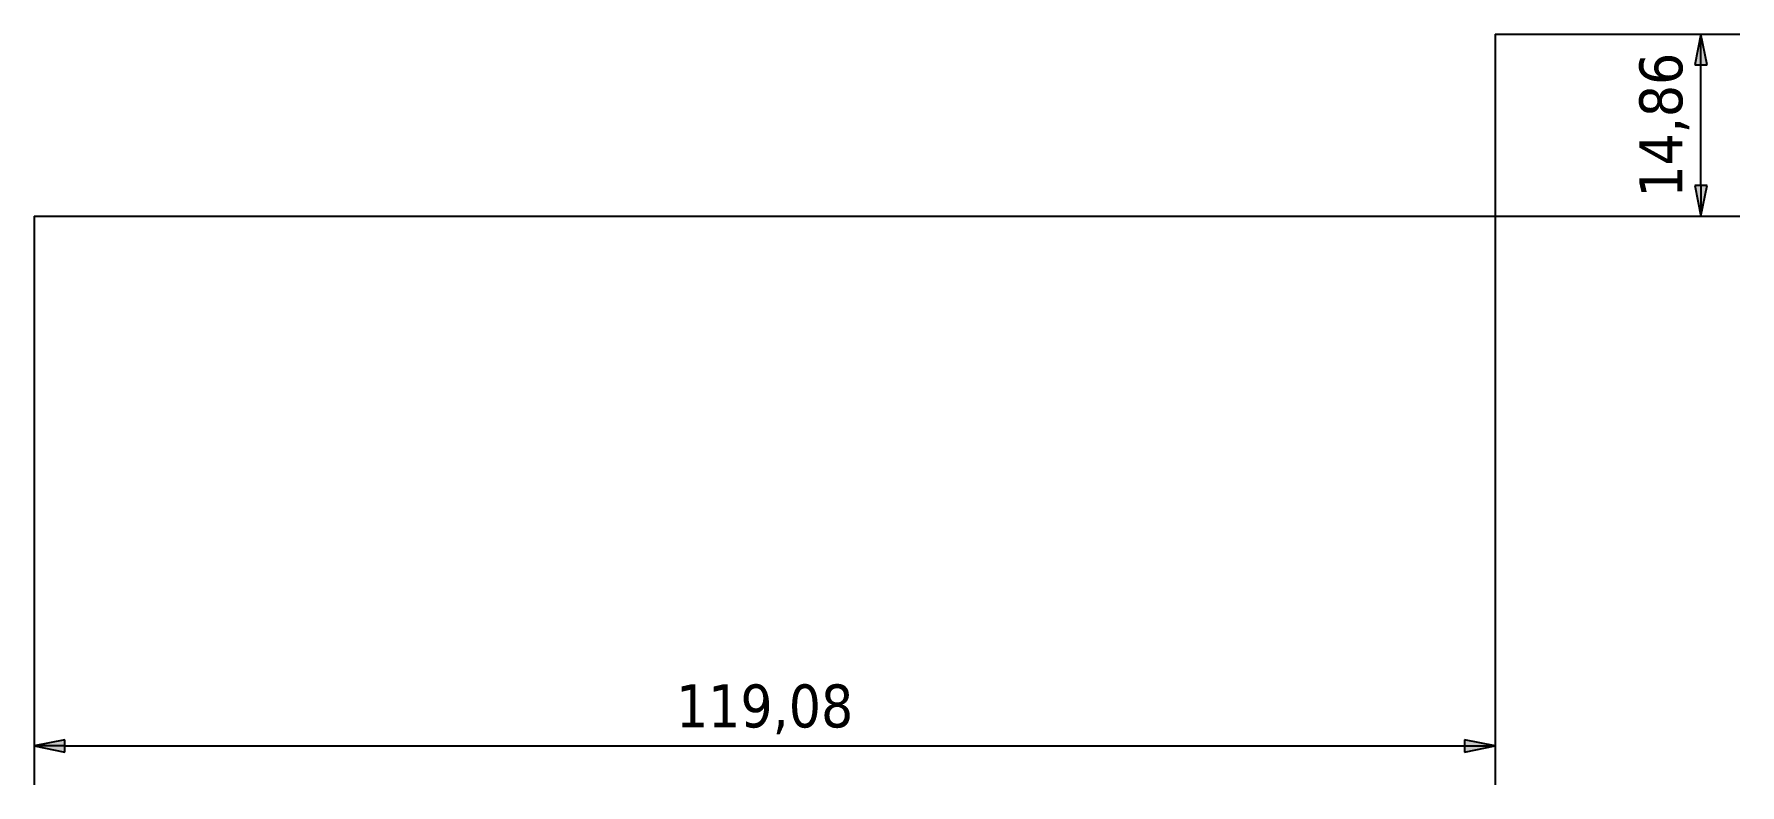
# Paper-space layout 'Sheet' of a CAD drawing. Header units: millimetres. Extents: x 64 to 203, y 151 to 212.
import ezdxf

# ---------------------------------------------------------------- set-up
doc = ezdxf.new("R2010")
doc.units = ezdxf.units.MM
doc.styles.add('Note Text (ISO)', font='tahoma.ttf')
doc.dimstyles.new('Default (ISO)$0', dxfattribs={"dimtxt": 3.5, "dimasz": 2.5, "dimexe": 3.175, "dimexo": 0, "dimgap": 0.762, "dimtad": 1, "dimzin": 0, "dimtxsty": 'Note Text (ISO)', "dimblk": 'Filled-1', "dimcen": 0.09, "dimclrd": 256, "dimclre": 256, "dimclrt": 256, "dimazin": 0, "dimtfac": 1, "dimtofl": 0, "dimtmove": 0, "dimatfit": 3, "dimfxl": 1, "dimtolj": 1, "dimtzin": 0, "dimlwd": -1, "dimlwe": -1, "dimarcsym": 0})

# ---------------------------------------------------------------- blocks, each defined once
blk = doc.blocks.new('Filled-1')
at = {"color": 0}
for p, q in [((0, 0), (-1, 0.2)), ((-1, 0.2), (-1, -0.2)), ((-1, 0), (0, 0)), ((-1, -0.2), (0, 0))]:
    blk.add_line(p, q, dxfattribs=at)
blk.add_solid([(-1, -0.2), (0, 0), (-1, 0.2)], dxfattribs=at)
blk = doc.blocks.new('*D32')
at = {"linetype": 'Continuous', "transparency": 16777216}
for p, q in [((183.038156474994, 212.2466270879515), (183.038156474994, 151.0141585714624)), ((63.96144069739117, 197.3895246543696), (63.96144069739117, 151.0141585714624)), ((66.46144069739117, 154.1891585714624), (180.538156474994, 154.1891585714624))]:
    blk.add_line(p, q, dxfattribs=at)
at = {"layer": 'Defpoints', "color": 0, "transparency": 16777216}
for p in [(183.038156474994, 212.2466270879515), (63.96144069739117, 197.3895246543696), (183.038156474994, 154.1891585714624)]:
    blk.add_point(p, dxfattribs=at)
at = {"transparency": 16777216, "xscale": 2.5, "yscale": 2.5, "zscale": 2.5, "rotation": 180}
blk.add_blockref('Filled-1', (63.96144069739117, 154.1891585714624), dxfattribs=at)
at = {"transparency": 16777216, "xscale": 2.5, "yscale": 2.5, "zscale": 2.5}
blk.add_blockref('Filled-1', (183.038156474994, 154.1891585714624), dxfattribs=at)
at = {"transparency": 16777216, "insert": (123.4997985861926, 157.1759738837525), "char_height": 3.5, "attachment_point": 5, "style": 'Note Text (ISO)'}
blk.add_mtext('\\A1;119,08', dxfattribs=at)
blk = doc.blocks.new('*D33')
at = {"linetype": 'Continuous', "transparency": 16777216}
for p, q in [((183.0381564749941, 212.2466270879516), (202.9901680505855, 212.2466270879517)), ((199.8151680505855, 199.8895246543697), (199.8151680505855, 209.7466270879517)), ((63.9614406973912, 197.3895246543697), (202.9901680505855, 197.3895246543697))]:
    blk.add_line(p, q, dxfattribs=at)
at = {"layer": 'Defpoints', "color": 0, "transparency": 16777216}
for p in [(183.0381564749941, 212.2466270879516), (199.8151680505855, 212.2466270879517), (63.9614406973912, 197.3895246543697)]:
    blk.add_point(p, dxfattribs=at)
at = {"transparency": 16777216, "xscale": 2.5, "yscale": 2.5, "zscale": 2.5}
for p, rotation in [((199.8151680505855, 212.2466270879517), 90), ((199.8151680505855, 197.3895246543697), 270)]:
    blk.add_blockref('Filled-1', p, dxfattribs=dict(at, rotation=rotation))
at = {"transparency": 16777216, "insert": (196.8283527382954, 204.8180758711606), "char_height": 3.5, "attachment_point": 5, "rotation": 90, "style": 'Note Text (ISO)'}
blk.add_mtext('\\A1;14,86', dxfattribs=at)

psp = doc.layouts.new('Sheet')

# ---------------------------------------------------------------- dimensions: what is measured, and where the dimension line sits
dim = psp.add_linear_dim(base=(183.038156474994, 154.1891585714624), p1=(63.96144069739117, 197.3895246543696), p2=(183.038156474994, 212.2466270879515), dimstyle='Default (ISO)$0')
dim.commit()
dim.dimension.update_dxf_attribs({"geometry": '*D32', "text_midpoint": (123.4997985861926, 157.1759738837525)})
dim = psp.add_linear_dim(base=(199.8151680505855, 212.2466270879517), p1=(63.96144069739117, 197.3895246543696), p2=(183.038156474994, 212.2466270879515), angle=90, dimstyle='Default (ISO)$0')
dim.commit()
dim.dimension.update_dxf_attribs({"geometry": '*D33', "text_midpoint": (196.8283527382954, 204.8180758711606)})

doc.saveas('drawing.dxf')
